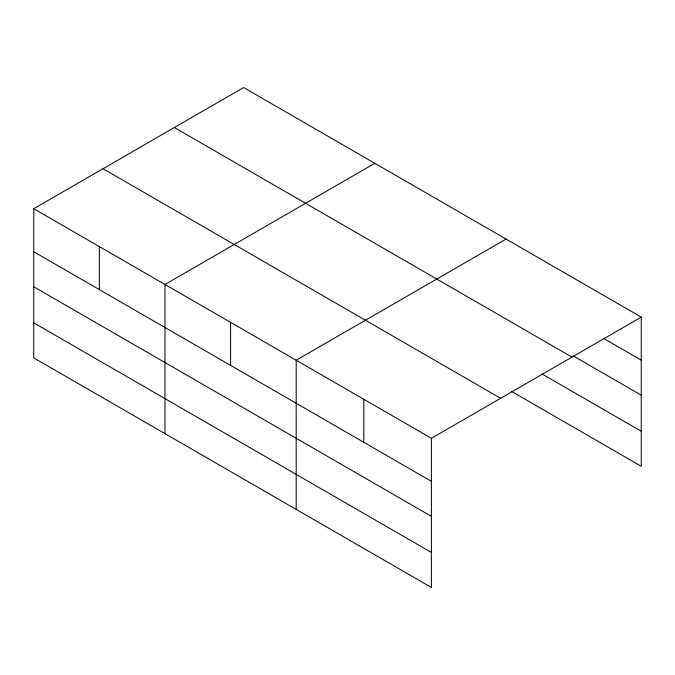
<?xml version="1.0" encoding="UTF-8"?>
<svg xmlns="http://www.w3.org/2000/svg" width="675" height="675" viewBox="0 0 675 675"><rect width="100%" height="100%" fill="white"/><g stroke="black" fill="none" stroke-linecap="round" stroke-linejoin="round"><path stroke-width="1.01" d="M431.384 516.341L431.384 438.286L33.75 208.718L33.75 357.877L431.384 587.452L431.384 516.341L33.75 286.765M511.464 391.348L641.25 466.282L641.25 317.123L243.616 87.547L33.75 208.718M374.836 163.308L164.97 284.479L164.97 433.637M506.056 239.068L296.19 360.231L296.19 509.397M431.384 438.286L641.25 317.123M603.391 338.293L641.25 360.155M573.649 356.147L641.25 395.179M174.361 127.533L571.995 357.109M542.109 374.017L641.25 431.257M103.005 168.733L500.639 398.301M33.75 251.741L431.384 481.317M33.75 322.852L431.384 552.428M363.783 399.262L363.783 442.285M230.58 322.355L230.58 365.386M99.36 246.594L99.36 289.626"/></g></svg>
